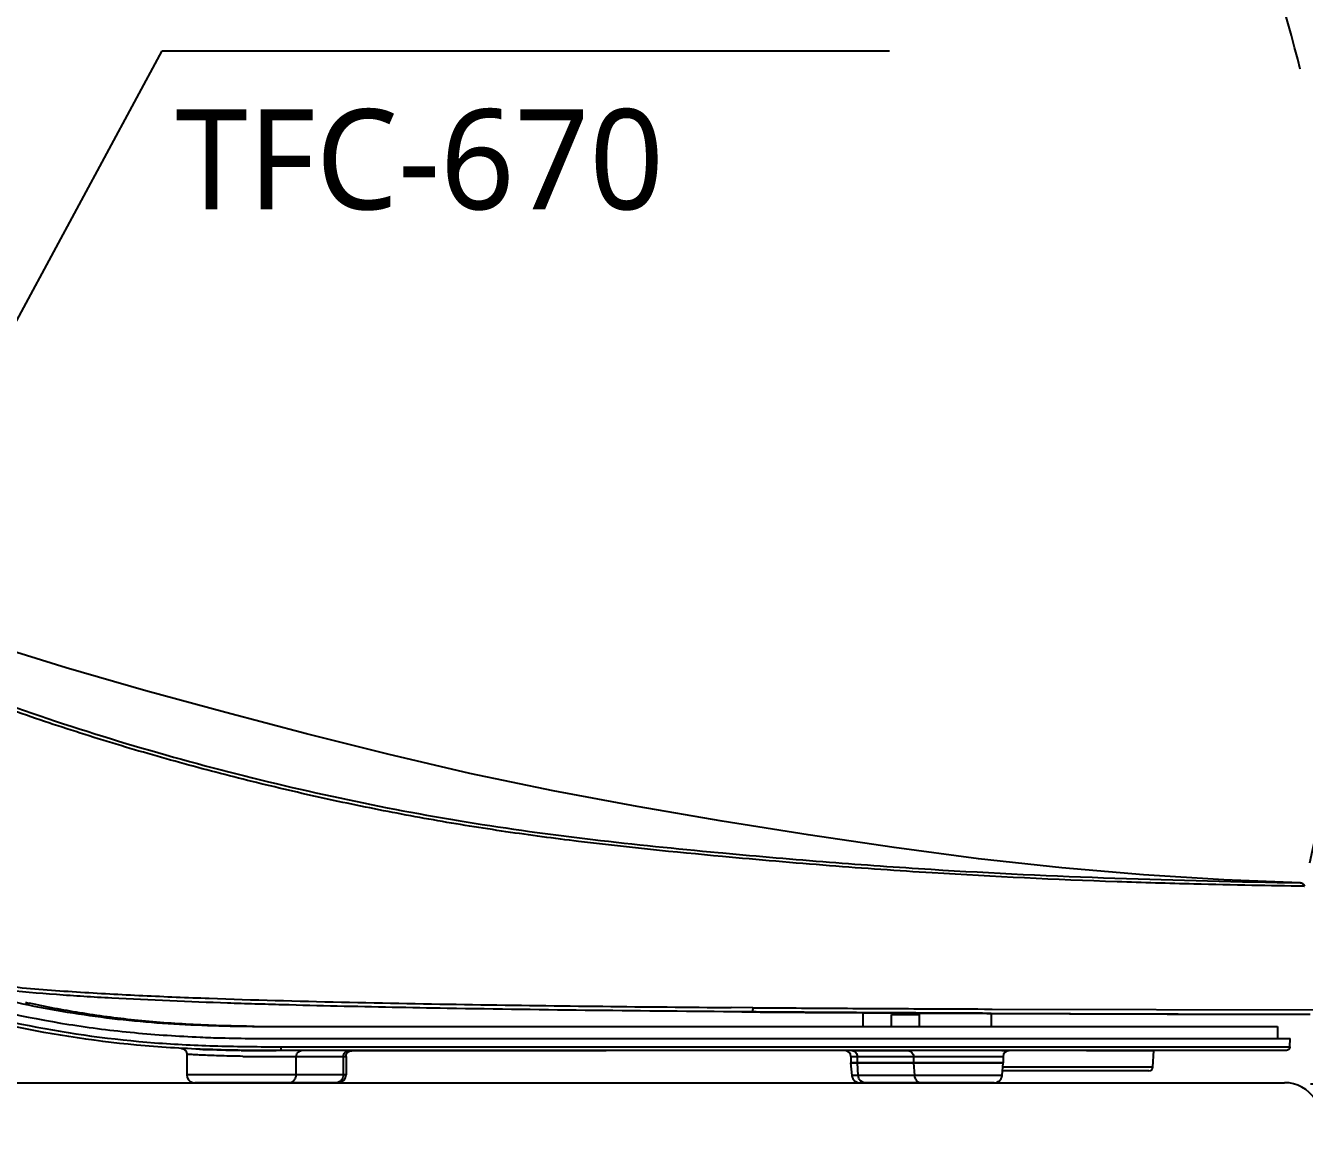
# Model space of a CAD drawing. Extents: x 3267 to 9145, y -61 to 2467.
# Drawn here: x 6884.5 to 7203.7, y 654.1 to 930.8 of the extents above; entities that cross this region are included whole.
import ezdxf

# ---------------------------------------------------------------- set-up
doc = ezdxf.new("R2010")
doc.units = 0
doc.header["$LTSCALE"] = 20
doc.header["$MEASUREMENT"] = 0
doc.linetypes.add('CENTER', pattern=[2, 1.25, -0.25, 0.25, -0.25])
doc.layers.get('0').update_dxf_attribs({"linetype": 'CONTINUOUS'})
doc.layers.get('DEFPOINTS').update_dxf_attribs({"linetype": 'CONTINUOUS'})
doc.layers.add('00_COMPONENTS', color=7, linetype='CONTINUOUS')
doc.layers.add('2', color=2, linetype='CONTINUOUS')
doc.styles.add('ROMANS', font='NanumGothic.ttf', dxfattribs={"height": 10.144927})
doc.styles.get("Standard").update_dxf_attribs({"font": 'NanumGothic.ttf'})
doc.dimstyles.get("Standard").update_dxf_attribs({"dimtxt": 2.7, "dimasz": 2.5, "dimexe": 1.5, "dimexo": 1.5, "dimgap": 1.5, "dimtad": 1, "dimdec": 0, "dimlfac": 10, "dimzin": 0, "dimdsep": 46, "dimtxsty": 'Standard', "dimcen": 0, "dimclrt": 2, "dimadec": 0, "dimazin": 0, "dimtfac": 1, "dimtdec": 0, "dimtmove": 0, "dimatfit": 3, "dimfxl": 0, "dimtolj": 1, "dimtzin": 0, "dimarcsym": 0})

# ---------------------------------------------------------------- blocks, each defined once
blk = doc.blocks.new('*D23')
at = {"color": 3, "lineweight": -2}
for p, q in [((7205.23, 666.73), (7305.1, 666.73)), ((7299.1, 642.73), (7299.1, 505.09)), ((7299.1, 310.73), (7299.1, 448.38)), ((7071.95, 286.73), (7305.1, 286.73))]:
    blk.add_line(p, q, dxfattribs=at)
at = {"color": 3}
for points in [[(7295.1, 642.73), (7303.1, 642.73), (7299.1, 666.73)], [(7295.1, 310.73), (7303.1, 310.73), (7299.1, 286.73)]]:
    blk.add_solid(points, dxfattribs=at)
at = {"layer": 'DEFPOINTS', "color": 0}
for p in [(7203.43, 666.73, 0.01), (7070.15, 286.73), (7299.1, 286.73)]:
    blk.add_point(p, dxfattribs=at)
at = {"color": 2, "insert": (7299.1, 476.73), "char_height": 30, "attachment_point": 5}
blk.add_mtext('\\A1;{\\fNanumGothic|b0|i0|c129|p50;380}', dxfattribs=at)
blk = doc.blocks.new('*D26')
at = {"color": 3, "lineweight": -2}
for p, q in [((7207.71, 683.42), (7207.71, 32.95)), ((6510.15, 284.93), (6510.15, 32.95)), ((6534.15, 38.95), (7183.71, 38.95))]:
    blk.add_line(p, q, dxfattribs=at)
at = {"color": 3}
for points in [[(6534.15, 42.95), (6534.15, 34.95), (6510.15, 38.95)], [(7183.71, 42.95), (7183.71, 34.95), (7207.71, 38.95)]]:
    blk.add_solid(points, dxfattribs=at)
at = {"layer": 'DEFPOINTS', "color": 0}
for p in [(7207.71, 685.22), (6510.15, 286.73), (7207.71, 38.95)]:
    blk.add_point(p, dxfattribs=at)
at = {"color": 2, "insert": (6858.93, 67.17), "char_height": 30, "attachment_point": 5}
blk.add_mtext('\\A1;{\\fNanumGothic|b0|i0|c0|p50;700}', dxfattribs=at)
blk = doc.blocks.new('A$C7b8c0583')
at = {"layer": '00_COMPONENTS', "color": 7, "linetype": 'Continuous'}
for p, q in [((527.11, 57.5), (528.23, 57.39)), ((672.45, 49.94), (672.36, 49.94)), ((672.36, 49.94), (672.45, 49.94)), ((533.19, 17.71), (532.91, 17.71)), ((532.99, 17.71), (534.01, 17.71)), ((534.01, 17.71), (532.99, 17.71)), ((533.02, 17.71), (533.16, 17.71)), ((533.16, 17.71), (533.57, 17.71)), ((533.46, 17.71), (533.19, 17.71)), ((533.73, 17.71), (533.46, 17.71)), ((533.57, 17.71), (534.01, 17.71)), ((534.01, 17.71), (533.73, 17.71)), ((535.41, 17.7), (534.01, 17.71)), ((534.01, 17.71), (534.46, 17.7)), ((534.46, 17.7), (534.01, 17.71)), ((534.01, 17.71), (534.29, 17.7)), ((534.29, 17.7), (534.55, 17.7)), ((534.46, 17.7), (535.41, 17.7)), ((535.41, 17.7), (534.46, 17.7)), ((534.55, 17.7), (535.41, 17.7)), ((536.46, 17.69), (535.41, 17.7)), ((535.41, 17.7), (536.46, 17.69)), ((536.58, 17.69), (535.41, 17.7)), ((535.41, 17.7), (535.77, 17.69)), ((535.77, 17.69), (536.46, 17.69)), ((537.16, 17.68), (536.46, 17.69)), ((536.46, 17.69), (536.58, 17.69)), ((536.46, 17.69), (536.58, 17.69)), ((536.58, 17.69), (537.58, 17.68)), ((537.58, 17.68), (536.58, 17.69)), ((536.58, 17.69), (537.67, 17.68)), ((537.67, 17.68), (537.16, 17.68)), ((537.67, 17.68), (538.1, 17.67)), ((563.22, 17.51), (562.74, 17.51)), ((563.22, 17.51), (563.22, 14.03)), ((570.38, 17.47), (571.59, 17.46)), ((570.38, 17.1), (577.22, 17.1)), ((570.38, 14.03), (570.38, 17.1)), ((577.22, 17.43), (577.22, 14.03)), ((577.22, 17.43), (577.68, 17.43)), ((577.68, 17.43), (577.26, 17.43)), ((595.22, 17.34), (595.22, 14.03)), ((595.22, 17.34), (595.49, 17.34)), ((673.39, 17.12), (674.87, 17.11)), ((420.71, 14.04), (421.14, 14.03)), ((437.56, 14.03), (438.12, 14.04)), ((468.9, 14.03), (469.37, 14.03)), ((482.56, 14.03), (482.91, 14.03)), ((482.91, 14.03), (494.27, 14.03)), ((494.27, 14.03), (549.31, 14.03)), ((549.31, 14.03), (550.11, 14.03)), ((550.11, 14.03), (551.56, 14.03)), ((551.56, 14.03), (552.25, 14.03)), ((552.25, 14.03), (556.31, 14.03)), ((556.31, 14.03), (556.92, 14.03)), ((556.92, 14.03), (557.11, 14.03)), ((557.11, 14.03), (563.31, 14.03)), ((563.31, 14.03), (564.11, 14.03)), ((564.11, 14.03), (564.87, 14.03)), ((564.87, 14.03), (565.23, 14.03)), ((565.23, 14.03), (566.17, 14.03)), ((566.17, 14.03), (574.43, 14.03)), ((574.43, 14.03), (577.63, 14.03)), ((577.63, 14.03), (577.7, 14.03)), ((577.7, 14.03), (577.99, 14.03)), ((577.99, 14.03), (578.87, 14.03)), ((578.87, 14.03), (579.23, 14.03)), ((579.23, 14.03), (580.17, 14.03)), ((580.17, 14.03), (580.39, 14.03)), ((580.39, 14.03), (581.13, 14.03)), ((581.13, 14.03), (584.83, 14.03)), ((584.83, 14.03), (585.63, 14.03)), ((585.63, 14.03), (591.64, 14.03)), ((591.64, 14.03), (591.71, 14.03)), ((591.71, 14.03), (591.99, 14.03)), ((591.99, 14.03), (593.23, 14.03)), ((593.23, 14.03), (594.32, 14.03)), ((594.32, 14.03), (594.39, 14.03)), ((594.39, 14.03), (595.15, 14.03)), ((595.15, 14.03), (602.15, 14.03)), ((602.15, 14.03), (602.64, 14.03)), ((602.64, 14.03), (604.51, 14.03)), ((604.51, 14.03), (609.15, 14.03)), ((609.15, 14.03), (632.52, 14.04)), ((632.52, 14.04), (633.12, 14.04)), ((633.12, 14.04), (633.3, 14.04)), ((633.3, 14.04), (634.99, 14.04)), ((634.99, 14.04), (635.8, 14.04)), ((635.8, 14.04), (662.81, 14.04)), ((662.81, 14.04), (666.73, 14.04)), ((666.73, 14.04), (666.73, 11.04)), ((418.91, 11.04), (430.67, 11.04)), ((430.67, 11.04), (447.09, 11.04)), ((447.09, 11.04), (452.31, 11.04)), ((452.31, 11.04), (452.5, 11.04)), ((452.5, 11.04), (453.81, 11.04)), ((453.81, 11.04), (492.61, 11.04)), ((492.61, 11.04), (495.37, 11.04)), ((495.37, 11.04), (526.94, 11.04)), ((526.94, 11.04), (557.52, 11.04)), ((557.52, 11.04), (573.93, 11.04)), ((573.93, 11.04), (574.14, 11.04)), ((574.14, 11.04), (580.4, 11.04)), ((580.4, 11.04), (581.05, 11.04)), ((581.05, 11.04), (586.43, 11.04)), ((586.43, 11.04), (589.45, 11.04)), ((589.45, 11.04), (590.01, 11.04)), ((590.01, 11.04), (594.68, 11.04)), ((594.68, 11.04), (595.22, 11.04)), ((595.22, 11.04), (595.42, 11.04)), ((595.42, 11.04), (613, 11.04)), ((613, 11.04), (629.57, 11.04)), ((629.57, 11.04), (631.97, 11.04)), ((631.97, 11.04), (636.48, 11.04)), ((636.48, 11.04), (648.86, 11.04)), ((648.86, 11.04), (654.71, 11.04)), ((654.71, 11.04), (667.17, 11.04)), ((667.17, 11.04), (669.86, 11.04)), ((669.79, 9), (669.86, 11.04)), ((394.48, 7.12), (394.48, 7.12)), ((394.48, 7.12), (394.48, 2)), ((408.03, 8.11), (407.71, 8.12)), ((422.04, 8.04), (417.85, 8.04)), ((423.22, 8.04), (422.04, 8.04)), ((434.22, 6.54), (434.22, 6.54)), ((434.22, 6.54), (434.22, 2)), ((435.72, 8.04), (434.97, 8.04)), ((499.16, 8.04), (434.97, 8.04)), ((435.55, 8.03), (435.72, 8.04)), ((435.72, 8.04), (499.15, 8.04)), ((560.54, 8.04), (499.16, 8.04)), ((560.53, 8.04), (558.73, 8.04)), ((560.22, 6.54), (560.22, 6.54)), ((560.22, 6.54), (560.22, 5)), ((560.53, 8.04), (574.53, 8.04)), ((574.53, 8.04), (560.54, 8.04)), ((575.59, 8.04), (574.53, 8.04)), ((583.92, 8.04), (575.59, 8.04)), ((599.72, 8.04), (582.29, 8.04)), ((583.99, 8.04), (583.92, 8.04)), ((597.92, 8.04), (583.99, 8.04)), ((597.92, 8.04), (599.72, 8.04)), ((599.43, 8.04), (597.92, 8.04)), ((598.22, 6.54), (598.22, 5)), ((598.22, 6.54), (598.22, 6.54)), ((599.72, 8.04), (599.43, 8.04)), ((619.01, 8.04), (599.72, 8.04)), ((630.81, 8.04), (619.01, 8.04)), ((619.01, 8.04), (630.69, 8.04)), ((619.01, 8.04), (619.01, 8.04)), ((619.01, 8.04), (619.01, 8.04)), ((630.69, 8.04), (632.12, 8.04)), ((631.61, 8.04), (630.81, 8.04)), ((632.03, 8.04), (631.61, 8.04)), ((635.77, 8.04), (632.03, 8.04)), ((632.12, 8.04), (632.73, 8.04)), ((632.73, 8.04), (635.83, 8.04)), ((635.61, 3.95), (635.83, 8.04)), ((635.82, 8.04), (635.77, 8.04)), ((668.79, 8.04), (635.82, 8.04)), ((668.79, 8.04), (635.83, 8.04)), ((560.22, 5), (560.27, 5)), ((560.5, 1.83), (560.22, 5)), ((560.27, 5), (560.22, 5)), ((560.27, 5), (560.28, 5)), ((560.28, 5), (560.27, 5)), ((560.28, 5), (560.4, 5)), ((560.4, 5), (560.28, 5)), ((560.4, 5), (560.42, 5)), ((560.42, 5), (560.4, 5)), ((560.42, 5), (560.63, 5)), ((560.64, 5), (560.42, 5)), ((560.63, 5), (560.64, 5)), ((560.64, 5), (560.92, 5)), ((560.92, 5), (560.64, 5)), ((560.92, 5), (560.96, 5)), ((560.96, 5), (560.92, 5)), ((560.96, 5), (561.33, 5)), ((561.33, 5), (560.96, 5)), ((561.33, 5), (561.37, 5)), ((561.37, 5), (561.33, 5)), ((561.37, 5), (561.83, 5)), ((561.83, 5), (561.37, 5)), ((561.83, 5), (575.83, 5)), ((575.83, 5), (561.83, 5)), ((575.83, 5), (576.37, 5)), ((586.22, 5), (575.83, 5)), ((576.37, 5), (578.92, 5)), ((578.92, 5), (579.17, 5)), ((579.17, 5), (580.22, 5)), ((580.22, 5), (585.61, 5)), ((585.61, 5), (586.19, 5)), ((586.19, 5), (586.23, 5)), ((592.23, 5), (586.22, 5)), ((586.23, 5), (586.88, 5)), ((586.88, 5), (592.25, 5)), ((593.11, 5), (592.23, 5)), ((592.25, 5), (592.54, 5)), ((592.54, 5), (592.6, 5)), ((592.6, 5), (593.3, 5)), ((598.18, 5), (593.11, 5)), ((593.3, 5), (593.52, 5)), ((593.52, 5), (598.18, 5)), ((597.95, 1.83), (598.22, 5)), ((598.18, 5), (598.22, 5)), ((598.22, 5), (598.18, 5)), ((396.49, 0), (396.48, 0)), ((419.89, 0), (396.49, 0)), ((396.51, 0), (419.89, 0)), ((431.64, 0), (419.89, 0)), ((432.19, 0), (431.35, 0)), ((432.22, 0), (431.64, 0)), ((431.64, 0), (432.19, 0)), ((563.8, 0), (562.49, 0)), ((562.53, 0), (563.8, 0)), ((577.8, 0), (563.8, 0)), ((563.8, 0), (577.8, 0)), ((577.8, 0), (577.85, 0)), ((577.8, 0), (577.85, 0)), ((594.65, 0), (577.85, 0)), ((577.85, 0), (595.86, 0)), ((594.66, 0), (594.65, 0)), ((595.78, 0), (594.66, 0)), ((595.95, 0), (595.78, 0)), ((595.86, 0), (595.9, 0)), ((595.9, 0), (595.92, 0)), ((595.95, 0), (595.95, 0)), ((632.12, 3), (598.05, 3)), ((634.61, 3), (632.12, 3))]:
    blk.add_line(p, q, dxfattribs=at)
at = {"layer": '00_COMPONENTS', "color": 9, "linetype": 'Continuous'}
for p, q in [((673.32, 49.07), (673.41, 49.06)), ((535.75, 18.76), (530.34, 18.8)), ((595.23, 18.42), (595.45, 18.42)), ((595.45, 18.42), (677.42, 18.24)), ((421.8, 6.54), (433.54, 6.54)), ((421.8, 2), (421.8, 6.54)), ((429.73, 9), (669.78, 9)), ((433.54, 6.54), (434.22, 6.54)), ((433.54, 6.54), (433.54, 2)), ((560.22, 6.54), (561.83, 6.54)), ((560.53, 8.04), (560.53, 8.04)), ((561.83, 5), (561.83, 6.54)), ((561.83, 6.54), (575.83, 6.54)), ((575.83, 6.54), (586.22, 6.54)), ((575.83, 6.54), (575.83, 5)), ((586.22, 6.54), (598.22, 6.54)), ((562.07, 1.83), (561.83, 5)), ((575.83, 5), (576.07, 1.83)), ((631.69, 3.95), (598.13, 3.95)), ((635.61, 3.95), (631.69, 3.95)), ((408.48, 2), (394.48, 2)), ((421.8, 2), (408.48, 2)), ((433.54, 2), (421.8, 2)), ((434.22, 2), (433.54, 2)), ((562.07, 1.83), (560.5, 1.83)), ((576.07, 1.83), (562.07, 1.83)), ((576.14, 1.83), (576.07, 1.83)), ((597.95, 1.83), (576.14, 1.83))]:
    blk.add_line(p, q, dxfattribs=at)
at = {"layer": '00_COMPONENTS', "color": 7, "linetype": 'Continuous'}
for points in [[(672.36, 49.94), (653.31, 50.65), (633.21, 51.89), (612.83, 53.66), (592.11, 55.95), (571, 58.71), (549.54, 61.89), (528.07, 65.35), (506.92, 68.97), (485.94, 72.89), (465.16, 77.25), (444.66, 82), (424.36, 87.1), (404.22, 92.4), (384.23, 97.86), (364.34, 103.61), (344.5, 109.76), (324.66, 116.34), (304.71, 123.4), (289.56, 129.05)], [(393.07, 8.62), (393.23, 8.6), (393.39, 8.57), (393.55, 8.51), (393.69, 8.45), (393.82, 8.37), (393.94, 8.28), (394.05, 8.18), (394.15, 8.07), (394.24, 7.95), (394.31, 7.83), (394.37, 7.71), (394.42, 7.58), (394.45, 7.45), (394.47, 7.32), (394.48, 7.19), (394.49, 7.12)], [(394.42, 7.58), (394.45, 7.45), (394.47, 7.32), (394.48, 7.2), (394.49, 7.12)], [(434.22, 6.54), (434.22, 6.62), (434.24, 6.75), (434.26, 6.88), (434.3, 7.01), (434.35, 7.14), (434.41, 7.27), (434.49, 7.4), (434.58, 7.51), (434.68, 7.62), (434.8, 7.72), (434.93, 7.81), (435.07, 7.89), (435.22, 7.95), (435.38, 8), (435.55, 8.03)]]:
    blk.add_lwpolyline(points, dxfattribs=at)
for centre, radius, start, end in [((672.26, 48.75), 1.21, 52.4293, 59.7845), ((405.1, 265.94), 254.51, 253.5081, 260.9435), ((405.72, 252.25), 237.81, 257.5023, 257.7419), ((714.29, 27719.42), 27702.34, 269.753734, 269.915476), ((714.28, 27716.84), 27699.76, 269.753729, 269.915425), ((714.36, 27742.66), 27725.58, 269.75387, 269.915859), ((714.42, 27765.59), 27748.5, 269.754414, 269.915888), ((429.16, 7588.4), 7574.37, 269.939341, 270.063554), ((411.47, 344.71), 336.59, 267.6457, 267.7932), ((413.99, 418.16), 410.09, 267.8366, 269.122), ((418.27, 741.69), 733.65, 269.19993, 269.88115), ((558.72, 6.54), 1.5, 0.0025, 89.7883), ((599.72, 6.54), 1.5, 90.2118, 179.9974), ((634.61, 4), 1, 270.1074, 356.9733), ((396.48, 2), 2, 180, 255), ((396.48, 2), 2, 255, 270), ((432.22, 2), 2, 270, 285), ((432.22, 2), 2, 285, 0), ((562.49, 2), 2, 185, 270), ((595.95, 2), 2, 270, 355)]:
    blk.add_arc(centre, radius, start, end, dxfattribs=at)
at = {"layer": '00_COMPONENTS', "color": 9, "linetype": 'Continuous'}
for centre, radius, start, end in [((423.22, 6.68), 1.36, 90.0291, 98.2017), ((431.64, 1.8), 1.8, 270.0282, 277.9501)]:
    blk.add_arc(centre, radius, start, end, dxfattribs=at)
for points, knots in [([(528.15, 56.49), (516.16, 57.6), (498.13, 59.4), (474.1, 62.61), (455.99, 65.53), (437.88, 68.99), (419.78, 72.97), (401.69, 77.46), (383.62, 82.42), (365.62, 87.93), (347.79, 93.99), (330.15, 100.53), (306.86, 109.81), (278.14, 122.34), (255.51, 133.16), (244.27, 138.72)], [0, 0, 0, 0, 0.121332, 0.182708, 0.244348, 0.306288, 0.368554, 0.431174, 0.494182, 0.557523, 0.620859, 0.684058, 0.747216, 0.873536, 1, 1, 1, 1]), ([(673.32, 49.07), (668.98, 49.13), (659.82, 49.3), (644.27, 49.64), (617.65, 50.42), (587.33, 51.84), (554.5, 54.16), (537.06, 55.67), (528.15, 56.5)], [0, 0, 0, 0, 0.089508, 0.189034, 0.321022, 0.63884, 0.815292, 1, 1, 1, 1]), ([(270.99, 47.34), (273.38, 45.87), (278.2, 43.07), (285.65, 39.32), (293.29, 36.08), (303.74, 32.42), (314.5, 29.62), (325.43, 27.44), (333.7, 26.06), (341.99, 24.92), (353.07, 23.71), (366.92, 22.65), (383.52, 21.75), (405.56, 20.86), (432.99, 20.11), (465.73, 19.51), (498.16, 19.08), (519.67, 18.88), (530.34, 18.8)], [0, 0, 0, 0, 0.031863, 0.063454, 0.094878, 0.126281, 0.189422, 0.221202, 0.253035, 0.284827, 0.316521, 0.379815, 0.442899, 0.505771, 0.630884, 0.755116, 0.878544, 1, 1, 1, 1]), ([(295.34, 34.28), (304.75, 29.57), (324.39, 21.72), (355.01, 13.64), (381.18, 10.11), (402.21, 9.11), (412.72, 9.01), (417.97, 9)], [0, 0, 0, 0, 0.249874, 0.500168, 0.750394, 0.875333, 1, 1, 1, 1]), ([(535.75, 18.76), (535.76, 18.63), (535.74, 18.38), (535.68, 18.04), (535.58, 17.8), (535.46, 17.7), (535.41, 17.7)], [0, 0, 0, 0, 0.332133, 0.645878, 0.869483, 1, 1, 1, 1]), ([(535.75, 18.76), (538.08, 18.74), (547.25, 18.68), (556.42, 18.62), (563.26, 18.58)], [0, 0, 0, 0, 0.254135, 1, 1, 1, 1]), ([(563.26, 18.58), (564.43, 18.57), (569.09, 18.55), (573.75, 18.52), (577.24, 18.5)], [0, 0, 0, 0, 0.252473, 1, 1, 1, 1]), ([(577.24, 18.5), (578.76, 18.5), (584.76, 18.47), (590.75, 18.44), (595.23, 18.42)], [0, 0, 0, 0, 0.253854, 1, 1, 1, 1]), ([(408.48, 6.61), (407.57, 6.62), (405.79, 6.65), (403.2, 6.72), (400.81, 6.81), (398.99, 6.88), (397.7, 6.94), (396.88, 6.98), (396.18, 7.02), (395.59, 7.06), (395.18, 7.08), (394.91, 7.09), (394.76, 7.1), (394.65, 7.11), (394.56, 7.11), (394.52, 7.12), (394.49, 7.12), (394.49, 7.12)], [0, 0, 0, 0, 0.194948, 0.382241, 0.555069, 0.706775, 0.772638, 0.831135, 0.881876, 0.924035, 0.957104, 0.970149, 0.980843, 0.989179, 0.995154, 0.998764, 1, 1, 1, 1]), ([(408.48, 6.61), (411.22, 6.57), (415.66, 6.55), (420.1, 6.54), (421.8, 6.54)], [0, 0, 0, 0, 0.61797, 1, 1, 1, 1]), ([(417.97, 9.01), (417.97, 8.89), (417.96, 8.66), (417.94, 8.36), (417.91, 8.16), (417.88, 8.07), (417.86, 8.04), (417.85, 8.04)], [0, 0, 0, 0, 0.366831, 0.698026, 0.913724, 0.971918, 1, 1, 1, 1]), ([(421.8, 6.54), (421.8, 6.78), (421.92, 7.3), (422.27, 7.69), (422.49, 7.83)], [0, 0, 0, 0, 0.487384, 1, 1, 1, 1]), ([(422.49, 7.83), (422.53, 7.85), (422.7, 7.95), (422.89, 8), (423.03, 8.03)], [0, 0, 0, 0, 0.260394, 1, 1, 1, 1]), ([(433.54, 6.54), (433.54, 6.73), (433.61, 7.12), (433.92, 7.62), (434.41, 7.96), (434.79, 8.04), (434.97, 8.04)], [0, 0, 0, 0, 0.245678, 0.508186, 0.765519, 1, 1, 1, 1]), ([(560.53, 8.04), (560.7, 8.04), (561.05, 7.96), (561.64, 7.5), (561.83, 6.91), (561.83, 6.54)], [0, 0, 0, 0, 0.235097, 0.480393, 1, 1, 1, 1]), ([(574.53, 8.04), (574.7, 8.04), (575.06, 7.96), (575.64, 7.5), (575.83, 6.91), (575.83, 6.54)], [0, 0, 0, 0, 0.235099, 0.480398, 1, 1, 1, 1]), ([(419.89, 0), (420.14, 0), (420.65, 0.11), (421.28, 0.55), (421.7, 1.22), (421.8, 1.74), (421.8, 2)], [0, 0, 0, 0, 0.244179, 0.491808, 0.744235, 1, 1, 1, 1]), ([(433.54, 2), (433.54, 1.76), (433.46, 1.28), (433.1, 0.66), (432.56, 0.2), (432.11, 0.05), (431.89, 0.02)], [0, 0, 0, 0, 0.255138, 0.507532, 0.755413, 1, 1, 1, 1]), ([(563.8, 0), (563.69, 0), (563.48, 0.02), (563.16, 0.13), (562.87, 0.29), (562.53, 0.6), (562.2, 1.11), (562.09, 1.58), (562.07, 1.83)], [0, 0, 0, 0, 0.116712, 0.234794, 0.355174, 0.478651, 0.734354, 1, 1, 1, 1]), ([(576.07, 1.83), (576.09, 1.58), (576.2, 1.11), (576.53, 0.6), (576.87, 0.29), (577.16, 0.13), (577.48, 0.02), (577.69, 0), (577.8, 0)], [0, 0, 0, 0, 0.265646, 0.521349, 0.644826, 0.765206, 0.883288, 1, 1, 1, 1])]:
    blk.add_open_spline(points, degree=3, knots=knots, dxfattribs=at)
at = {"layer": '00_COMPONENTS', "color": 7, "linetype": 'Continuous'}
for points, knots in [([(277.87, 123.76), (287.83, 119.2), (307.87, 110.37), (338.42, 98.24), (369.46, 87.47), (400.92, 78.44), (432.49, 70.87), (464.1, 64.89), (495.65, 60.56), (516.66, 58.47), (527.11, 57.5)], [0, 0, 0, 0, 0.126681, 0.253325, 0.380168, 0.506628, 0.631761, 0.75568, 0.878598, 1, 1, 1, 1]), ([(528.23, 57.39), (537.1, 56.57), (554.44, 55.06), (587.06, 52.75), (626.24, 50.9), (656.95, 50.2), (672.36, 49.94)], [0, 0, 0, 0, 0.185072, 0.361723, 0.679696, 1, 1, 1, 1]), ([(673.32, 49.07), (673.29, 49.3), (673.06, 49.75), (672.59, 49.93), (672.36, 49.94)], [0, 0, 0, 0, 0.499965, 1, 1, 1, 1]), ([(532.99, 17.71), (508.48, 17.91), (474.83, 18.27), (436.61, 19.01), (420.62, 19.41), (411.48, 19.67), (397.85, 20.11), (382.74, 20.72), (368.72, 21.54), (359.69, 22.15), (343.84, 23.49), (325.91, 26.05), (308.26, 30.07), (295.41, 34.04), (283.06, 39.25), (274.89, 43.76), (270.74, 46.28), (270.44, 46.47)], [0, 0, 0, 0, 0.275661, 0.378555, 0.430002, 0.455726, 0.481449, 0.584344, 0.610067, 0.635791, 0.687238, 0.790132, 0.84158, 0.893027, 0.944474, 0.995921, 1, 1, 1, 1]), ([(417.85, 8.04), (412.23, 8.05), (400.95, 8.16), (378.38, 9.36), (355.92, 12.69), (333.95, 18.23), (317.76, 23.46), (304.6, 28.74), (294.36, 33.62), (289.36, 36.3), (286.89, 37.71)], [0, 0, 0, 0, 0.124326, 0.249115, 0.499144, 0.624336, 0.749538, 0.874669, 0.937295, 1, 1, 1, 1]), ([(331.74, 25.34), (338.93, 23.15), (353.51, 19.4), (372.08, 16.38), (387.03, 14.93), (402, 14.12), (413.23, 14.05), (420.71, 14.04)], [0, 0, 0, 0, 0.250428, 0.50078, 0.62585, 0.750772, 1, 1, 1, 1]), ([(411.31, 14.09), (406.23, 14.15), (396.26, 14.4), (381.71, 15.5), (368.08, 17.32), (359.37, 18.96), (355.22, 19.87)], [0, 0, 0, 0, 0.269974, 0.529731, 0.774565, 1, 1, 1, 1]), ([(563.22, 17.51), (565.23, 17.5), (567.62, 17.48), (570.01, 17.47), (570.38, 17.47)], [0, 0, 0, 0, 0.841662, 1, 1, 1, 1]), ([(570.38, 17.47), (570.01, 17.47), (567.62, 17.48), (565.23, 17.5), (563.22, 17.51)], [0, 0, 0, 0, 0.158336, 1, 1, 1, 1]), ([(365.04, 14.6), (370.47, 13.74), (381.38, 12.36), (392.36, 11.64), (397.85, 11.43)], [0, 0, 0, 0, 0.499905, 1, 1, 1, 1]), ([(438.12, 14.04), (440.69, 14.04), (450.96, 14.04), (461.22, 14.03), (468.9, 14.03)], [0, 0, 0, 0, 0.251032, 1, 1, 1, 1]), ([(469.37, 14.03), (470.47, 14.03), (474.87, 14.03), (479.27, 14.03), (482.56, 14.03)], [0, 0, 0, 0, 0.250557, 1, 1, 1, 1]), ([(397.85, 11.39), (399.6, 11.32), (406.62, 11.1), (413.64, 11.05), (418.91, 11.04)], [0, 0, 0, 0, 0.250323, 1, 1, 1, 1]), ([(669.78, 9), (669.78, 8.75), (669.55, 8.25), (669.03, 8.04), (668.78, 8.04)], [0, 0, 0, 0, 0.499984, 1, 1, 1, 1])]:
    blk.add_open_spline(points, degree=3, knots=knots, dxfattribs=at)
for points in [[(672.44, 49.94), (672.59, 49.93), (672.74, 49.88), (672.87, 49.8)], [(673, 49.71), (673.2, 49.56), (673.38, 49.32), (673.41, 49.07)], [(537.58, 17.68), (546.13, 17.61), (554.67, 17.56), (563.22, 17.51)], [(562.74, 17.51), (554.35, 17.56), (545.96, 17.62), (537.58, 17.68)], [(563.22, 17.51), (554.71, 17.56), (546.19, 17.61), (537.67, 17.68)], [(538.1, 17.67), (546.47, 17.61), (554.85, 17.56), (563.22, 17.51)], [(577.26, 17.43), (574.97, 17.44), (572.68, 17.45), (570.38, 17.47)], [(571.59, 17.46), (573.47, 17.45), (575.34, 17.44), (577.22, 17.43)], [(577.68, 17.43), (583.52, 17.4), (589.37, 17.37), (595.22, 17.34)], [(595.26, 17.34), (589.4, 17.37), (583.54, 17.4), (577.68, 17.43)], [(434.97, 8.04), (431.05, 8.04), (427.14, 8.03), (423.22, 8.04)]]:
    blk.add_open_spline(points, degree=3, dxfattribs=at)
at = {"layer": '00_COMPONENTS', "color": 9, "linetype": 'Continuous'}
blk.add_open_spline([(417.97, 9.01), (421.89, 9), (425.81, 9), (429.73, 9)], degree=3, dxfattribs=at)

msp = doc.modelspace()

# ---------------------------------------------------------------- linework, layer by layer
at = {"color": 7}
msp.add_line((6535.33, 666.98), (7198.71, 666.98), dxfattribs=at)
at = {"color": 1, "linetype": 'CENTER', "ltscale": 5}
msp.add_arc((6789.47, 815.91), 426.08, 347.2469, 92.9097, dxfattribs=at)
at = {"color": 7}
msp.add_arc((7198.71, 657.98), 9, 334.1921, 90, dxfattribs=at)

# ---------------------------------------------------------------- block references
msp.add_blockref('A$C7b8c0583', (6530.27, 666.94))

# ---------------------------------------------------------------- texts
at = {"layer": '2', "insert": (6921.9, 897.3), "char_height": 25, "attachment_point": 4, "style": 'ROMANS'}
msp.add_mtext('{\\fNanumGothic|b0|i0|c0|p50;TFC-670}', dxfattribs=at)

# ---------------------------------------------------------------- dimensions: what is measured, and where the dimension line sits
dim = msp.add_linear_dim(base=(7207.71, 38.95), p1=(6510.15, 286.73), p2=(7207.71, 685.22), text='{\\fNanumGothic|b0|i0|c0|p50;700}', dimstyle='Standard', override={"dimscale": 1.2, "dimtxt": 25, "dimasz": 20, "dimexe": 5, "dimgap": 10, "dimtih": 1, "dimtoh": 1, "dimlfac": 1, "dimzin": 12, "dimclrd": 3, "dimclre": 3, "dimazin": 2, "dimarcsym": 1})
dim.commit()
dim.dimension.update_dxf_attribs({"geometry": '*D26', "text_midpoint": (6858.93, 38.95), "dimtype": 160})
dim = msp.add_linear_dim(base=(7299.1, 286.73), p1=(7203.43, 666.73, 0.01), p2=(7070.15, 286.73), angle=90, text='{\\fNanumGothic|b0|i0|c129|p50;<>}', dimstyle='Standard', override={"dimscale": 1.2, "dimtxt": 25, "dimasz": 20, "dimexe": 5, "dimgap": 10, "dimtih": 1, "dimtoh": 1, "dimlfac": 1, "dimzin": 12, "dimclrd": 3, "dimclre": 3, "dimazin": 2, "dimarcsym": 1})
dim.commit()
dim.dimension.update_dxf_attribs({"geometry": '*D23', "text_midpoint": (7299.1, 476.73), "dimtype": 160})

# ---------------------------------------------------------------- leaders
msp.add_leader([(6844.42, 787), (6918.59, 924.54), (7100.12, 924.54)], dimstyle='Standard', override={"dimtxt": 20, "dimasz": 20, "dimexe": 5, "dimgap": 10, "dimtad": 0, "dimlfac": 1, "dimzin": 12, "dimclrd": 3, "dimclre": 3, "dimazin": 2, "dimarcsym": 1})

doc.saveas('drawing.dxf')
